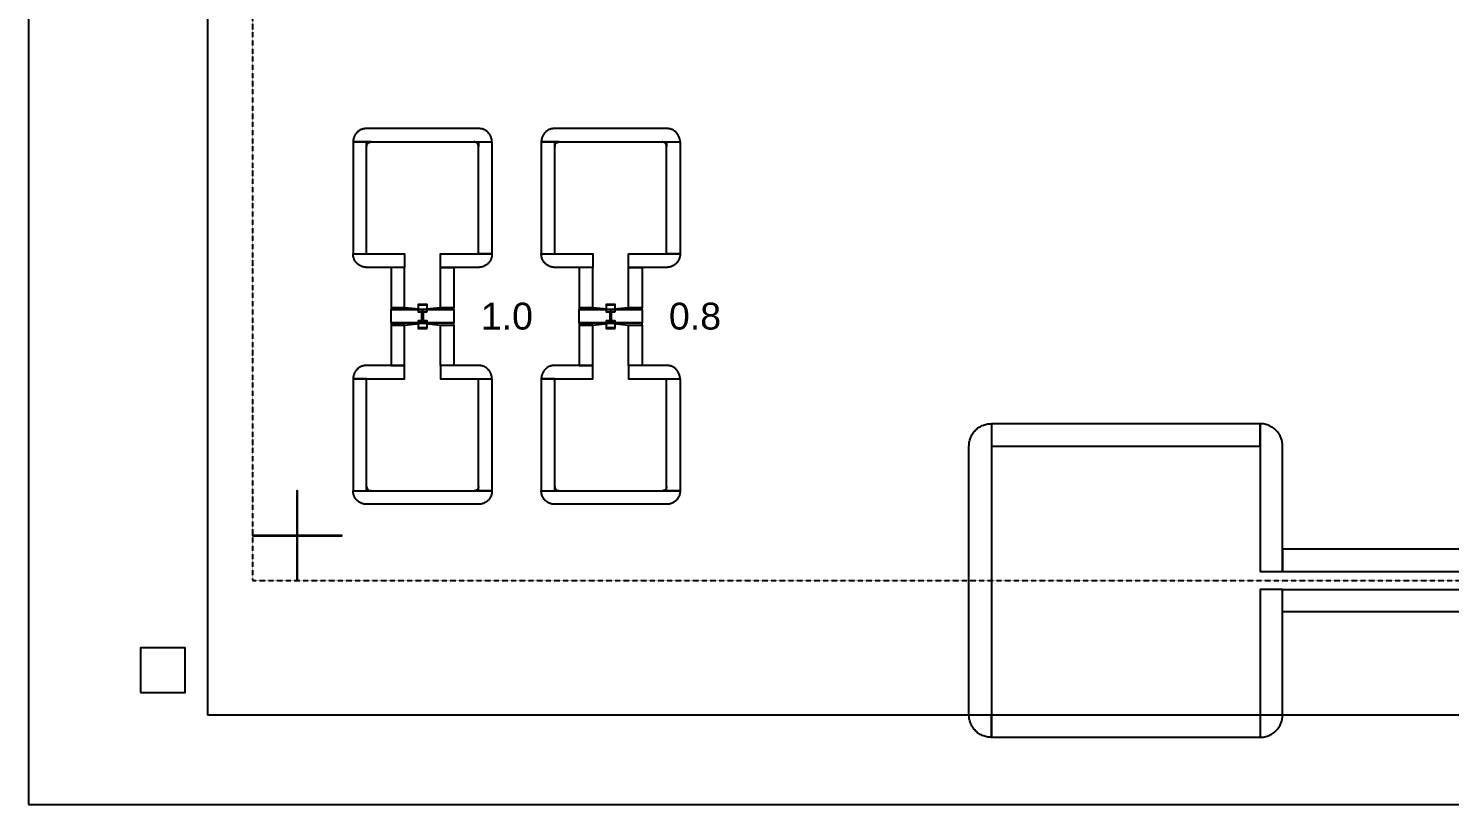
# Model space of a CAD drawing. Extents: x -3500 to 3500, y -3500 to 3500.
# Drawn here: x -3500 to -327, y -3500 to -1768 of the extents above; entities that cross this region are included whole.
import ezdxf

# ---------------------------------------------------------------- set-up
doc = ezdxf.new("R2010")
doc.units = 0
doc.linetypes.add('DOT', pattern=[0.2, 0, -0.2])
doc.layers.get('0').update_dxf_attribs({"linetype": 'CONTINUOUS'})
for name, color, linetype in [('BASEMETAL', 4, 'CONTINUOUS'), ('DICEGRID', 3, 'CONTINUOUS'), ('FRAME', 8, 'CONTINUOUS'), ('JUNCTION', 1, 'CONTINUOUS'), ('MARKERS', 2, 'CONTINUOUS'), ('SECONDLAYER', 6, 'CONTINUOUS'), ('UNDERCUT', 2, 'CONTINUOUS')]:
    doc.layers.add(name, color=color, linetype=linetype)
doc.styles.get("Standard").update_dxf_attribs({"font": 'arial.ttf'})

# ---------------------------------------------------------------- blocks, each defined once
blk = doc.blocks.new('CHIP_XSEARCH')
for points in [[(880, 1478.7), (1035, 1478.7), (1035, 1478.7), (1035, 1480.3), (1034.8, 1481.8), (1034.6, 1483.4), (1034.3, 1484.9), (1034, 1486.5), (1033.5, 1488), (1033, 1489.5), (1032.4, 1490.9), (1031.7, 1492.3), (1031, 1493.7), (1030.2, 1495), (1029.3, 1496.3), (1028.3, 1497.6), (1027.3, 1498.8), (1026.2, 1499.9), (1025.1, 1501), (1023.9, 1502), (1022.6, 1503), (1021.3, 1503.9), (1020, 1504.7), (1018.6, 1505.4), (1017.2, 1506.1), (1015.8, 1506.7), (1014.3, 1507.2), (1012.8, 1507.7), (1011.2, 1508), (1009.7, 1508.3), (1008.1, 1508.5), (1006.6, 1508.7), (1005, 1508.7), (755, 1508.7), (753.4, 1508.7), (751.9, 1508.5), (750.3, 1508.3), (748.8, 1508), (747.2, 1507.7), (745.7, 1507.2), (744.2, 1506.7), (742.8, 1506.1), (741.4, 1505.4), (740, 1504.7), (738.7, 1503.9), (737.4, 1503), (736.1, 1502), (734.9, 1501), (733.8, 1499.9), (732.7, 1498.8), (731.7, 1497.6), (730.7, 1496.3), (729.8, 1495), (729, 1493.7), (728.3, 1492.3), (727.6, 1490.9), (727, 1489.5), (726.5, 1488), (726, 1486.5), (725.7, 1484.9), (725.4, 1483.4), (725.2, 1481.8), (725, 1480.3), (725, 1478.7), (725, 1478.7)], [(1300, 1478.7), (1455, 1478.7), (1455, 1478.7), (1455, 1480.3), (1454.8, 1481.8), (1454.6, 1483.4), (1454.3, 1484.9), (1454, 1486.5), (1453.5, 1488), (1453, 1489.5), (1452.4, 1490.9), (1451.7, 1492.3), (1451, 1493.7), (1450.2, 1495), (1449.3, 1496.3), (1448.3, 1497.6), (1447.3, 1498.8), (1446.2, 1499.9), (1445.1, 1501), (1443.9, 1502), (1442.6, 1503), (1441.3, 1503.9), (1440, 1504.7), (1438.6, 1505.4), (1437.2, 1506.1), (1435.8, 1506.7), (1434.3, 1507.2), (1432.8, 1507.7), (1431.2, 1508), (1429.7, 1508.3), (1428.1, 1508.5), (1426.6, 1508.7), (1425, 1508.7), (1175, 1508.7), (1173.4, 1508.7), (1171.9, 1508.5), (1170.3, 1508.3), (1168.8, 1508), (1167.2, 1507.7), (1165.7, 1507.2), (1164.2, 1506.7), (1162.8, 1506.1), (1161.4, 1505.4), (1160, 1504.7), (1158.7, 1503.9), (1157.4, 1503), (1156.1, 1502), (1154.9, 1501), (1153.8, 1499.9), (1152.7, 1498.8), (1151.7, 1497.6), (1150.7, 1496.3), (1149.8, 1495), (1149, 1493.7), (1148.3, 1492.3), (1147.6, 1490.9), (1147, 1489.5), (1146.5, 1488), (1146, 1486.5), (1145.7, 1484.9), (1145.4, 1483.4), (1145.2, 1481.8), (1145, 1480.3), (1145, 1478.7), (1145, 1478.7)], [(755, 1228.7), (755, 1478.7), (725, 1478.7), (725, 1228.7)], [(755, 1478.7), (755, 1468.7), (755.1, 1469.7), (755.2, 1470.8), (755.5, 1471.8), (755.9, 1472.8), (756.3, 1473.7), (756.9, 1474.6), (757.6, 1475.4), (758.3, 1476.1), (759.1, 1476.8), (760, 1477.4), (760.9, 1477.8), (761.9, 1478.2), (762.9, 1478.5), (764, 1478.6), (765, 1478.7)], [(1005, 1478.7), (1005, 1468.7), (1004.9, 1469.7), (1004.8, 1470.8), (1004.5, 1471.8), (1004.1, 1472.8), (1003.7, 1473.7), (1003.1, 1474.6), (1002.4, 1475.4), (1001.7, 1476.1), (1000.9, 1476.8), (1000, 1477.4), (999.1, 1477.8), (998.1, 1478.2), (997.1, 1478.5), (996, 1478.6), (995, 1478.7)], [(1005, 1228.7), (1005, 1478.7), (1035, 1478.7), (1035, 1228.7)], [(1175, 1228.7), (1175, 1478.7), (1145, 1478.7), (1145, 1228.7)], [(1175, 1478.7), (1175, 1468.7), (1175.1, 1469.7), (1175.2, 1470.8), (1175.5, 1471.8), (1175.9, 1472.8), (1176.3, 1473.7), (1176.9, 1474.6), (1177.6, 1475.4), (1178.3, 1476.1), (1179.1, 1476.8), (1180, 1477.4), (1180.9, 1477.8), (1181.9, 1478.2), (1182.9, 1478.5), (1184, 1478.6), (1185, 1478.7)], [(1425, 1478.7), (1425, 1468.7), (1424.9, 1469.7), (1424.8, 1470.8), (1424.5, 1471.8), (1424.1, 1472.8), (1423.7, 1473.7), (1423.1, 1474.6), (1422.4, 1475.4), (1421.7, 1476.1), (1420.9, 1476.8), (1420, 1477.4), (1419.1, 1477.8), (1418.1, 1478.2), (1417.1, 1478.5), (1416, 1478.6), (1415, 1478.7)], [(1425, 1228.7), (1425, 1478.7), (1455, 1478.7), (1455, 1228.7)], [(782.5, 1228.7), (840, 1228.7), (840, 1198.7), (755, 1198.7), (753.4, 1198.7), (751.9, 1198.9), (750.3, 1199.1), (748.8, 1199.4), (747.2, 1199.7), (745.7, 1200.2), (744.2, 1200.7), (742.8, 1201.3), (741.4, 1202), (740, 1202.7), (738.7, 1203.5), (737.4, 1204.4), (736.1, 1205.4), (734.9, 1206.4), (733.8, 1207.5), (732.7, 1208.6), (731.7, 1209.8), (730.7, 1211.1), (729.8, 1212.4), (729, 1213.7), (728.3, 1215.1), (727.6, 1216.5), (727, 1217.9), (726.5, 1219.4), (726, 1220.9), (725.7, 1222.5), (725.4, 1224), (725.2, 1225.6), (725, 1227.1), (725, 1228.7), (725, 1228.7)], [(977.5, 1228.7), (1035, 1228.7), (1035, 1228.7), (1035, 1227.1), (1034.8, 1225.6), (1034.6, 1224), (1034.3, 1222.5), (1034, 1220.9), (1033.5, 1219.4), (1033, 1217.9), (1032.4, 1216.5), (1031.7, 1215.1), (1031, 1213.7), (1030.2, 1212.4), (1029.3, 1211.1), (1028.3, 1209.8), (1027.3, 1208.6), (1026.2, 1207.5), (1025.1, 1206.4), (1023.9, 1205.4), (1022.6, 1204.4), (1021.3, 1203.5), (1020, 1202.7), (1018.6, 1202), (1017.2, 1201.3), (1015.8, 1200.7), (1014.3, 1200.2), (1012.8, 1199.7), (1011.2, 1199.4), (1009.7, 1199.1), (1008.1, 1198.9), (1006.6, 1198.7), (1005, 1198.7), (920, 1198.7), (920, 1228.7)], [(1202.5, 1228.7), (1260, 1228.7), (1260, 1198.7), (1175, 1198.7), (1173.4, 1198.7), (1171.9, 1198.9), (1170.3, 1199.1), (1168.8, 1199.4), (1167.2, 1199.7), (1165.7, 1200.2), (1164.2, 1200.7), (1162.8, 1201.3), (1161.4, 1202), (1160, 1202.7), (1158.7, 1203.5), (1157.4, 1204.4), (1156.1, 1205.4), (1154.9, 1206.4), (1153.8, 1207.5), (1152.7, 1208.6), (1151.7, 1209.8), (1150.7, 1211.1), (1149.8, 1212.4), (1149, 1213.7), (1148.3, 1215.1), (1147.6, 1216.5), (1147, 1217.9), (1146.5, 1219.4), (1146, 1220.9), (1145.7, 1222.5), (1145.4, 1224), (1145.2, 1225.6), (1145, 1227.1), (1145, 1228.7), (1145, 1228.7)], [(1397.5, 1228.7), (1455, 1228.7), (1455, 1228.7), (1455, 1227.1), (1454.8, 1225.6), (1454.6, 1224), (1454.3, 1222.5), (1454, 1220.9), (1453.5, 1219.4), (1453, 1217.9), (1452.4, 1216.5), (1451.7, 1215.1), (1451, 1213.7), (1450.2, 1212.4), (1449.3, 1211.1), (1448.3, 1209.8), (1447.3, 1208.6), (1446.2, 1207.5), (1445.1, 1206.4), (1443.9, 1205.4), (1442.6, 1204.4), (1441.3, 1203.5), (1440, 1202.7), (1438.6, 1202), (1437.2, 1201.3), (1435.8, 1200.7), (1434.3, 1200.2), (1432.8, 1199.7), (1431.2, 1199.4), (1429.7, 1199.1), (1428.1, 1198.9), (1426.6, 1198.7), (1425, 1198.7), (1340, 1198.7), (1340, 1228.7)], [(840, 1108.7), (840, 1198.7), (810, 1198.7), (810, 1108.7)], [(920, 1108.7), (920, 1198.7), (950, 1198.7), (950, 1108.7)], [(1260, 1108.7), (1260, 1198.7), (1230, 1198.7), (1230, 1108.7)], [(1340, 1108.7), (1340, 1198.7), (1370, 1198.7), (1370, 1108.7)], [(879.5, 1104.7), (840, 1108.7), (810, 1108.7), (810, 1104.7)], [(950, 1104.7), (950, 1074.7), (810, 1074.7), (810, 1104.7)], [(950, 1104.7), (950, 1108.7), (920, 1108.7), (880.5, 1104.7)], [(1299.6, 1104.7), (1260, 1108.7), (1230, 1108.7), (1230, 1104.7)], [(1370, 1104.7), (1370, 1074.7), (1230, 1074.7), (1230, 1104.7)], [(1370, 1104.7), (1370, 1108.7), (1340, 1108.7), (1300.4, 1104.7)], [(840, 1070), (879.5, 1074), (810, 1074), (810, 1070)], [(840, 980), (840, 1070), (810, 1070), (810, 980)], [(950, 1070), (950, 1074), (880.5, 1074), (920, 1070)], [(920, 980), (920, 1070), (950, 1070), (950, 980)], [(1260, 1070), (1299.6, 1074), (1230, 1074), (1230, 1070)], [(1260, 980), (1260, 1070), (1230, 1070), (1230, 980)], [(1370, 1070), (1370, 1074), (1300.4, 1074), (1340, 1070)], [(1340, 980), (1340, 1070), (1370, 1070), (1370, 980)], [(782.5, 950), (840, 950), (840, 980), (755, 980), (753.4, 980), (751.9, 979.8), (750.3, 979.6), (748.8, 979.3), (747.2, 979), (745.7, 978.5), (744.2, 978), (742.8, 977.4), (741.4, 976.7), (740, 976), (738.7, 975.2), (737.4, 974.3), (736.1, 973.3), (734.9, 972.3), (733.8, 971.2), (732.7, 970.1), (731.7, 968.9), (730.7, 967.6), (729.8, 966.3), (729, 965), (728.3, 963.6), (727.6, 962.2), (727, 960.8), (726.5, 959.3), (726, 957.8), (725.7, 956.2), (725.4, 954.7), (725.2, 953.1), (725, 951.6), (725, 950), (725, 950)], [(977.5, 950), (1035, 950), (1035, 950), (1035, 951.6), (1034.8, 953.1), (1034.6, 954.7), (1034.3, 956.2), (1034, 957.8), (1033.5, 959.3), (1033, 960.8), (1032.4, 962.2), (1031.7, 963.6), (1031, 965), (1030.2, 966.3), (1029.3, 967.6), (1028.3, 968.9), (1027.3, 970.1), (1026.2, 971.2), (1025.1, 972.3), (1023.9, 973.3), (1022.6, 974.3), (1021.3, 975.2), (1020, 976), (1018.6, 976.7), (1017.2, 977.4), (1015.8, 978), (1014.3, 978.5), (1012.8, 979), (1011.2, 979.3), (1009.7, 979.6), (1008.1, 979.8), (1006.6, 980), (1005, 980), (920, 980), (920, 950)], [(1202.5, 950), (1260, 950), (1260, 980), (1175, 980), (1173.4, 980), (1171.9, 979.8), (1170.3, 979.6), (1168.8, 979.3), (1167.2, 979), (1165.7, 978.5), (1164.2, 978), (1162.8, 977.4), (1161.4, 976.7), (1160, 976), (1158.7, 975.2), (1157.4, 974.3), (1156.1, 973.3), (1154.9, 972.3), (1153.8, 971.2), (1152.7, 970.1), (1151.7, 968.9), (1150.7, 967.6), (1149.8, 966.3), (1149, 965), (1148.3, 963.6), (1147.6, 962.2), (1147, 960.8), (1146.5, 959.3), (1146, 957.8), (1145.7, 956.2), (1145.4, 954.7), (1145.2, 953.1), (1145, 951.6), (1145, 950), (1145, 950)], [(1397.5, 950), (1455, 950), (1455, 950), (1455, 951.6), (1454.8, 953.1), (1454.6, 954.7), (1454.3, 956.2), (1454, 957.8), (1453.5, 959.3), (1453, 960.8), (1452.4, 962.2), (1451.7, 963.6), (1451, 965), (1450.2, 966.3), (1449.3, 967.6), (1448.3, 968.9), (1447.3, 970.1), (1446.2, 971.2), (1445.1, 972.3), (1443.9, 973.3), (1442.6, 974.3), (1441.3, 975.2), (1440, 976), (1438.6, 976.7), (1437.2, 977.4), (1435.8, 978), (1434.3, 978.5), (1432.8, 979), (1431.2, 979.3), (1429.7, 979.6), (1428.1, 979.8), (1426.6, 980), (1425, 980), (1340, 980), (1340, 950)], [(755, 700), (755, 950), (725, 950), (725, 700)], [(1005, 700), (1005, 950), (1035, 950), (1035, 700)], [(1175, 700), (1175, 950), (1145, 950), (1145, 700)], [(1425, 700), (1425, 950), (1455, 950), (1455, 700)], [(2150, 500), (2150, 150), (2150, 150), (2147.4, 150.1), (2144.8, 150.3), (2142.2, 150.6), (2139.6, 151.1), (2137.1, 151.7), (2134.5, 152.4), (2132.1, 153.3), (2129.7, 154.3), (2127.3, 155.4), (2125, 156.7), (2122.8, 158.1), (2120.6, 159.5), (2118.5, 161.1), (2116.5, 162.8), (2114.6, 164.6), (2112.8, 166.5), (2111.1, 168.5), (2109.5, 170.6), (2108.1, 172.8), (2106.7, 175), (2105.4, 177.3), (2104.3, 179.7), (2103.3, 182.1), (2102.4, 184.5), (2101.7, 187.1), (2101.1, 189.6), (2100.6, 192.2), (2100.3, 194.8), (2100.1, 197.4), (2100, 200), (2100, 800), (2100.1, 802.6), (2100.3, 805.2), (2100.6, 807.8), (2101.1, 810.4), (2101.7, 812.9), (2102.4, 815.5), (2103.3, 817.9), (2104.3, 820.3), (2105.4, 822.7), (2106.7, 825), (2108.1, 827.2), (2109.5, 829.4), (2111.1, 831.5), (2112.8, 833.5), (2114.6, 835.4), (2116.5, 837.2), (2118.5, 838.9), (2120.6, 840.5), (2122.8, 841.9), (2125, 843.3), (2127.3, 844.6), (2129.7, 845.7), (2132.1, 846.7), (2134.5, 847.6), (2137.1, 848.3), (2139.6, 848.9), (2142.2, 849.4), (2144.8, 849.7), (2147.4, 849.9), (2150, 850), (2150, 850)], [(2150, 800), (2750, 800), (2750, 850), (2150, 850)], [(2750, 685), (2750, 520), (2800, 520), (2800, 800), (2799.9, 802.6), (2799.7, 805.2), (2799.4, 807.8), (2798.9, 810.4), (2798.3, 812.9), (2797.6, 815.5), (2796.7, 817.9), (2795.7, 820.3), (2794.6, 822.7), (2793.3, 825), (2791.9, 827.2), (2790.5, 829.4), (2788.9, 831.5), (2787.2, 833.5), (2785.4, 835.4), (2783.5, 837.2), (2781.5, 838.9), (2779.4, 840.5), (2777.2, 841.9), (2775, 843.3), (2772.7, 844.6), (2770.3, 845.7), (2767.9, 846.7), (2765.5, 847.6), (2762.9, 848.3), (2760.4, 848.9), (2757.8, 849.4), (2755.2, 849.7), (2752.6, 849.9), (2750, 850), (2750, 850)], [(880, 700), (1035, 700), (1035, 700), (1035, 698.4), (1034.8, 696.9), (1034.6, 695.3), (1034.3, 693.8), (1034, 692.2), (1033.5, 690.7), (1033, 689.2), (1032.4, 687.8), (1031.7, 686.4), (1031, 685), (1030.2, 683.7), (1029.3, 682.4), (1028.3, 681.1), (1027.3, 679.9), (1026.2, 678.8), (1025.1, 677.7), (1023.9, 676.7), (1022.6, 675.7), (1021.3, 674.8), (1020, 674), (1018.6, 673.3), (1017.2, 672.6), (1015.8, 672), (1014.3, 671.5), (1012.8, 671), (1011.2, 670.7), (1009.7, 670.4), (1008.1, 670.2), (1006.6, 670), (1005, 670), (755, 670), (753.4, 670), (751.9, 670.2), (750.3, 670.4), (748.8, 670.7), (747.2, 671), (745.7, 671.5), (744.2, 672), (742.8, 672.6), (741.4, 673.3), (740, 674), (738.7, 674.8), (737.4, 675.7), (736.1, 676.7), (734.9, 677.7), (733.8, 678.8), (732.7, 679.9), (731.7, 681.1), (730.7, 682.4), (729.8, 683.7), (729, 685), (728.3, 686.4), (727.6, 687.8), (727, 689.2), (726.5, 690.7), (726, 692.2), (725.7, 693.8), (725.4, 695.3), (725.2, 696.9), (725, 698.4), (725, 700), (725, 700)], [(755, 700), (755, 710), (755.1, 709), (755.2, 707.9), (755.5, 706.9), (755.9, 705.9), (756.3, 705), (756.9, 704.1), (757.6, 703.3), (758.3, 702.6), (759.1, 701.9), (760, 701.3), (760.9, 700.9), (761.9, 700.5), (762.9, 700.2), (764, 700.1), (765, 700)], [(1005, 700), (1005, 710), (1004.9, 709), (1004.8, 707.9), (1004.5, 706.9), (1004.1, 705.9), (1003.7, 705), (1003.1, 704.1), (1002.4, 703.3), (1001.7, 702.6), (1000.9, 701.9), (1000, 701.3), (999.1, 700.9), (998.1, 700.5), (997.1, 700.2), (996, 700.1), (995, 700)], [(1300, 700), (1455, 700), (1455, 700), (1455, 698.4), (1454.8, 696.9), (1454.6, 695.3), (1454.3, 693.8), (1454, 692.2), (1453.5, 690.7), (1453, 689.2), (1452.4, 687.8), (1451.7, 686.4), (1451, 685), (1450.2, 683.7), (1449.3, 682.4), (1448.3, 681.1), (1447.3, 679.9), (1446.2, 678.8), (1445.1, 677.7), (1443.9, 676.7), (1442.6, 675.7), (1441.3, 674.8), (1440, 674), (1438.6, 673.3), (1437.2, 672.6), (1435.8, 672), (1434.3, 671.5), (1432.8, 671), (1431.2, 670.7), (1429.7, 670.4), (1428.1, 670.2), (1426.6, 670), (1425, 670), (1175, 670), (1173.4, 670), (1171.9, 670.2), (1170.3, 670.4), (1168.8, 670.7), (1167.2, 671), (1165.7, 671.5), (1164.2, 672), (1162.8, 672.6), (1161.4, 673.3), (1160, 674), (1158.7, 674.8), (1157.4, 675.7), (1156.1, 676.7), (1154.9, 677.7), (1153.8, 678.8), (1152.7, 679.9), (1151.7, 681.1), (1150.7, 682.4), (1149.8, 683.7), (1149, 685), (1148.3, 686.4), (1147.6, 687.8), (1147, 689.2), (1146.5, 690.7), (1146, 692.2), (1145.7, 693.8), (1145.4, 695.3), (1145.2, 696.9), (1145, 698.4), (1145, 700), (1145, 700)], [(1175, 700), (1175, 710), (1175.1, 709), (1175.2, 707.9), (1175.5, 706.9), (1175.9, 705.9), (1176.3, 705), (1176.9, 704.1), (1177.6, 703.3), (1178.3, 702.6), (1179.1, 701.9), (1180, 701.3), (1180.9, 700.9), (1181.9, 700.5), (1182.9, 700.2), (1184, 700.1), (1185, 700)], [(1425, 700), (1425, 710), (1424.9, 709), (1424.8, 707.9), (1424.5, 706.9), (1424.1, 705.9), (1423.7, 705), (1423.1, 704.1), (1422.4, 703.3), (1421.7, 702.6), (1420.9, 701.9), (1420, 701.3), (1419.1, 700.9), (1418.1, 700.5), (1417.1, 700.2), (1416, 700.1), (1415, 700)], [(2800, 520), (4200, 520), (4200, 570), (2800, 570)], [(2750, 315), (2750, 150), (2750, 150), (2752.6, 150.1), (2755.2, 150.3), (2757.8, 150.6), (2760.4, 151.1), (2762.9, 151.7), (2765.5, 152.4), (2767.9, 153.3), (2770.3, 154.3), (2772.7, 155.4), (2775, 156.7), (2777.2, 158.1), (2779.4, 159.5), (2781.5, 161.1), (2783.5, 162.8), (2785.4, 164.6), (2787.2, 166.5), (2788.9, 168.5), (2790.5, 170.6), (2791.9, 172.8), (2793.3, 175), (2794.6, 177.3), (2795.7, 179.7), (2796.7, 182.1), (2797.6, 184.5), (2798.3, 187.1), (2798.9, 189.6), (2799.4, 192.2), (2799.7, 194.8), (2799.9, 197.4), (2800, 200), (2800, 480), (2750, 480)], [(2800, 480), (4200, 480), (4200, 430), (2800, 430)], [(2150, 200), (2750, 200), (2750, 150), (2150, 150)]]:
    blk.add_lwpolyline(points, close=True)
at = {"layer": 'DICEGRID'}
blk.add_lwpolyline([(400, 200), (6600, 200), (6600, 6800), (400, 6800)], close=True, dxfattribs=at)
at = {"layer": 'FRAME'}
blk.add_lwpolyline([(0, 0), (7000, 0), (7000, 7000), (0, 7000)], close=True, dxfattribs=at)
at = {"layer": 'FRAME', "linetype": 'DOT'}
blk.add_lwpolyline([(500, 500), (6500, 500), (6500, 6500), (500, 6500)], close=True, dxfattribs=at)
at = {"layer": 'JUNCTION'}
for points in [[(890, 1099.7), (890, 1114.7), (870, 1114.7), (870, 1099.7)], [(1310, 1099.7), (1310, 1114.7), (1290, 1114.7), (1290, 1099.7)], [(890, 1064.7), (890, 1079.7), (870, 1079.7), (870, 1064.7)], [(881.5, 1090.6), (881.5, 1099.7), (878.5, 1099.7), (878.5, 1090.6)], [(881.5, 1089.2), (880.2, 1089.7), (879.8, 1089.7), (878.5, 1089.2)], [(881.5, 1079.7), (881.5, 1089.2), (878.5, 1089.2), (878.5, 1079.7)], [(880.2, 1089.7), (880.2, 1090.4), (879.8, 1090.4), (879.8, 1089.7)], [(1310, 1064.7), (1310, 1079.7), (1290, 1079.7), (1290, 1064.7)], [(1301.5, 1090.6), (1301.5, 1099.7), (1298.5, 1099.7), (1298.5, 1090.6)], [(1301.5, 1089.2), (1300.2, 1089.7), (1299.8, 1089.7), (1298.5, 1089.2)], [(1301.5, 1079.7), (1301.5, 1089.2), (1298.5, 1089.2), (1298.5, 1079.7)], [(1300.2, 1089.7), (1300.2, 1090.4), (1299.8, 1090.4), (1299.8, 1089.7)]]:
    blk.add_lwpolyline(points, close=True, dxfattribs=at)
at = {"layer": 'MARKERS'}
for points in [[(599.5, 600.5), (600.5, 600.5), (600.5, 700), (599.5, 700)], [(500, 599.5), (700, 599.5), (700, 600.5), (500, 600.5)], [(599.5, 500), (600.5, 500), (600.5, 599.5), (599.5, 599.5)]]:
    blk.add_lwpolyline(points, close=True, dxfattribs=at)
at = {"layer": 'SECONDLAYER'}
for points in [[(890, 1099.3), (890, 1115.8), (870, 1115.8), (870, 1099.3)], [(1310, 1099.3), (1310, 1115.8), (1290, 1115.8), (1290, 1099.3)], [(882.2, 1090.6), (882.2, 1099.3), (877.8, 1099.3), (877.8, 1090.6)], [(882.2, 1090.4), (882.2, 1090.6), (877.8, 1090.6), (877.8, 1090.4)], [(882.2, 1088.2), (880.6, 1089), (879.4, 1089), (877.8, 1088.2)], [(882.2, 1078.7), (882.2, 1088.2), (877.8, 1088.2), (877.8, 1078.7)], [(880.6, 1089), (880.6, 1090.4), (879.4, 1090.4), (879.4, 1089)], [(1302.2, 1090.6), (1302.2, 1099.3), (1297.8, 1099.3), (1297.8, 1090.6)], [(1302.2, 1090.4), (1302.2, 1090.6), (1297.8, 1090.6), (1297.8, 1090.4)], [(1302.2, 1088.2), (1300.6, 1089), (1299.4, 1089), (1297.8, 1088.2)], [(1302.2, 1078.7), (1302.2, 1088.2), (1297.8, 1088.2), (1297.8, 1078.7)], [(1300.6, 1089), (1300.6, 1090.4), (1299.4, 1090.4), (1299.4, 1089)], [(890, 1062.2), (890, 1078.7), (870, 1078.7), (870, 1062.2)], [(1310, 1062.2), (1310, 1078.7), (1290, 1078.7), (1290, 1062.2)], [(250, 250), (350, 250), (350, 350), (250, 350)]]:
    blk.add_lwpolyline(points, close=True, dxfattribs=at)
at = {"layer": 'UNDERCUT'}
for points in [[(881.5, 1090.4), (881.5, 1090.6), (878.5, 1090.6), (878.5, 1090.4)], [(1301.5, 1090.4), (1301.5, 1090.6), (1298.5, 1090.6), (1298.5, 1090.4)]]:
    blk.add_lwpolyline(points, close=True, dxfattribs=at)
at = {"layer": 'MARKERS'}
for s, p in [('1.0', (1010, 1060)), ('0.8', (1430, 1060))]:
    blk.add_text(s, height=60, dxfattribs=at).set_placement(p)

msp = doc.modelspace()

# ---------------------------------------------------------------- block references
at = {"layer": 'BASEMETAL'}
msp.add_blockref('CHIP_XSEARCH', (-3500, -3500), dxfattribs=at)

doc.saveas('drawing.dxf')
